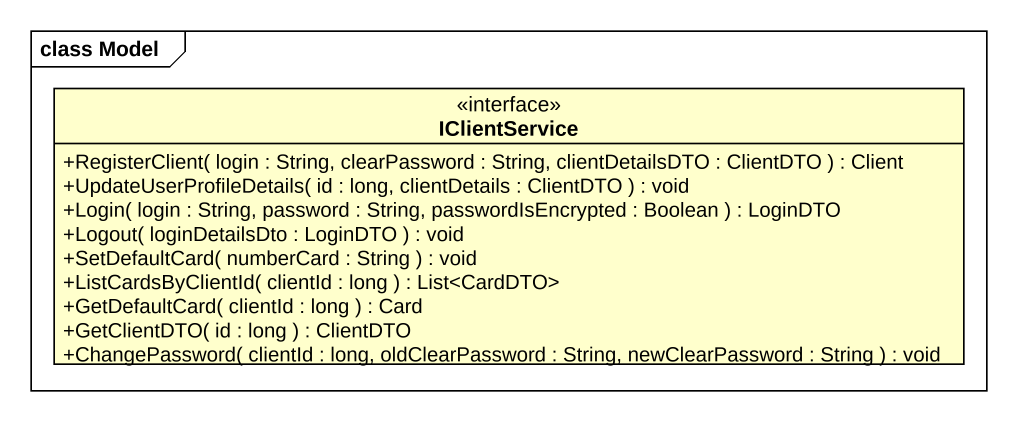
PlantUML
@startuml
mainframe class Model
hide circle
hide empty members
skinparam classAttributeIconSize 0
interface IClientService {
  +RegisterClient( login : String, clearPassword : String, clientDetailsDTO : ClientDTO ) : Client
  +UpdateUserProfileDetails( id : long, clientDetails : ClientDTO ) : void
  +Login( login : String, password : String, passwordIsEncrypted : Boolean ) : LoginDTO
  +Logout( loginDetailsDto : LoginDTO ) : void
  +SetDefaultCard( numberCard : String ) : void
  +ListCardsByClientId( clientId : long ) : List<CardDTO>
  +GetDefaultCard( clientId : long ) : Card
  +GetClientDTO( id : long ) : ClientDTO
  +ChangePassword( clientId : long, oldClearPassword : String, newClearPassword : String ) : void
}
@enduml
